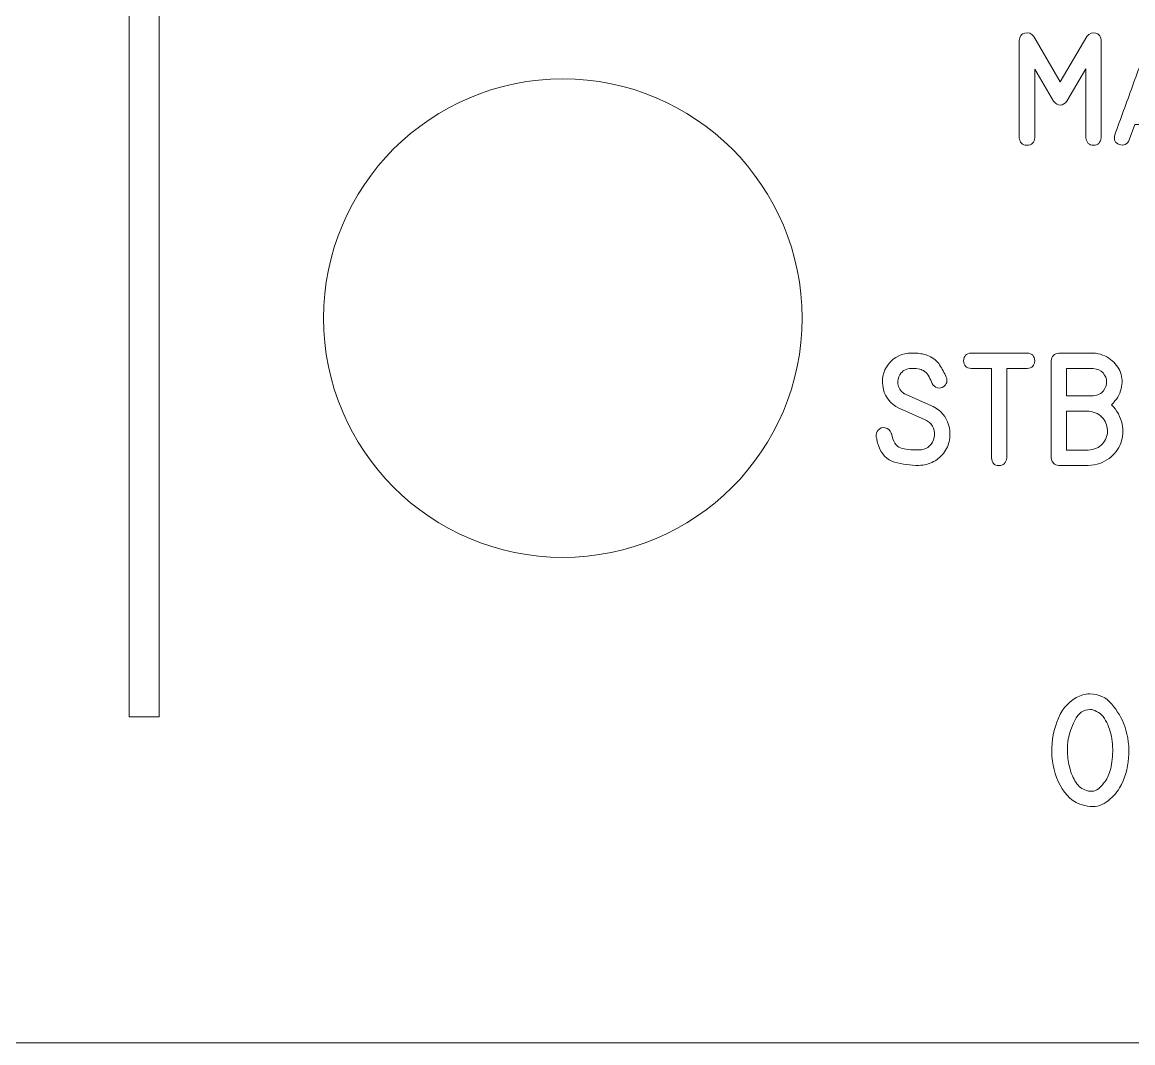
# Model space of a CAD drawing. Header units: millimetres. Extents: x -246 to 62, y -173 to 125.
# Drawn here: x -7.01 to 20.83, y 31.54 to 57.14 of the extents above; entities that cross this region are included whole.
import ezdxf

# ---------------------------------------------------------------- set-up
doc = ezdxf.new("R2010")
doc.units = ezdxf.units.MM
doc.header["$MEASUREMENT"] = 0
doc.layers.add('Cut', color=7, linetype='Continuous')
doc.layers.add('Engrave', color=7, linetype='Continuous')

msp = doc.modelspace()

# ---------------------------------------------------------------- linework, layer by layer
at = {"layer": 'Cut', "color": 250, "lineweight": 9}
for points, knots in [([(51.5314, 123.6949), (51.5312, 124.0929), (51.3728, 124.4746), (51.0911, 124.7559), (51.0911, 124.7559), (50.8095, 125.0372), (50.4295, 125.1951), (50.0314, 125.1949), (50.0314, 125.1949), (50.0314, 125.1949), (-71.4936, 125.1949), (-71.4936, 125.1949), (-71.4936, 125.1949), (-71.8916, 125.1946), (-72.2733, 125.0362), (-72.5546, 124.7546), (-72.5546, 124.7546), (-72.8359, 124.4729), (-72.9938, 124.0929), (-72.9936, 123.6949), (-72.9936, 123.6949), (-72.9936, 123.6949), (-72.9936, 111.7074), (-72.9936, 111.7074), (-72.9936, 111.7074), (-72.9926, 110.1171), (-73.6233, 108.5915), (-74.7471, 107.4663), (-74.7471, 107.4663), (-75.8709, 106.3411), (-77.4033, 105.7084), (-78.9936, 105.7074), (-78.9936, 105.7074), (-78.9936, 105.7074), (-81.4561, 105.7074), (-81.4561, 105.7074), (-81.4561, 105.7074), (-81.8541, 105.7071), (-82.2358, 105.5487), (-82.5171, 105.2671), (-82.5171, 105.2671), (-82.7984, 104.9854), (-82.9563, 104.6054), (-82.9561, 104.2074), (-82.9561, 104.2074), (-82.9561, 104.2074), (-82.9561, 100.1574), (-82.9561, 100.1574), (-82.9561, 100.1574), (-82.9558, 99.7593), (-82.7974, 99.3776), (-82.5158, 99.0963), (-82.5158, 99.0963), (-82.2341, 98.815), (-81.8541, 98.6571), (-81.4561, 98.6574), (-81.4561, 98.6574), (-81.4561, 98.6574), (-78.9936, 98.6574), (-78.9936, 98.6574), (-78.9936, 98.6574), (-76.85, 98.6574), (-74.8692, 97.5138), (-73.7974, 95.6574), (-73.7974, 95.6574), (-72.7256, 93.801), (-72.7256, 91.5138), (-73.7974, 89.6574), (-73.7974, 89.6574), (-74.8692, 87.801), (-76.85, 86.6574), (-78.9936, 86.6574), (-78.9936, 86.6574), (-78.9936, 86.6574), (-81.4561, 86.6574), (-81.4561, 86.6574), (-81.4561, 86.6574), (-81.8541, 86.6571), (-82.2358, 86.4987), (-82.5171, 86.2171), (-82.5171, 86.2171), (-82.7984, 85.9354), (-82.9563, 85.5554), (-82.9561, 85.1574), (-82.9561, 85.1574), (-82.9561, 85.1574), (-82.9561, 71.5824), (-82.9561, 71.5824), (-82.9561, 71.5824), (-82.9558, 71.1843), (-82.7974, 70.8026), (-82.5158, 70.5213), (-82.5158, 70.5213), (-82.2341, 70.24), (-81.8541, 70.0821), (-81.4561, 70.0824), (-81.4561, 70.0824), (-81.4561, 70.0824), (-78.9936, 70.0824), (-78.9936, 70.0824), (-78.9936, 70.0824), (-76.85, 70.0824), (-74.8692, 68.9388), (-73.7974, 67.0824), (-73.7974, 67.0824), (-72.7256, 65.226), (-72.7256, 62.9388), (-73.7974, 61.0824), (-73.7974, 61.0824), (-74.8692, 59.226), (-76.85, 58.0824), (-78.9936, 58.0824), (-78.9936, 58.0824), (-78.9936, 58.0824), (-81.4561, 58.0824), (-81.4561, 58.0824), (-81.4561, 58.0824), (-81.8541, 58.0821), (-82.2358, 57.9237), (-82.5171, 57.6421), (-82.5171, 57.6421), (-82.7984, 57.3604), (-82.9563, 56.9804), (-82.9561, 56.5824), (-82.9561, 56.5824), (-82.9561, 56.5824), (-82.9561, 52.5324), (-82.9561, 52.5324), (-82.9561, 52.5324), (-82.9558, 52.1343), (-82.7974, 51.7526), (-82.5158, 51.4713), (-82.5158, 51.4713), (-82.2341, 51.19), (-81.8541, 51.0321), (-81.4561, 51.0324), (-81.4561, 51.0324), (-81.4561, 51.0324), (-78.9936, 51.0324), (-78.9936, 51.0324), (-78.9936, 51.0324), (-77.4033, 51.0334), (-75.8777, 50.4026), (-74.7525, 49.2788), (-74.7525, 49.2788), (-73.6273, 48.155), (-72.9946, 46.6227), (-72.9936, 45.0324), (-72.9936, 45.0324), (-72.9936, 45.0324), (-72.9936, 33.0449), (-72.9936, 33.0449), (-72.9936, 33.0449), (-72.9933, 32.6468), (-72.8349, 32.2651), (-72.5533, 31.9838), (-72.5533, 31.9838), (-72.2716, 31.7025), (-71.8916, 31.5446), (-71.4936, 31.5449), (-71.4936, 31.5449), (-71.4936, 31.5449), (50.0314, 31.5449), (50.0314, 31.5449), (50.0314, 31.5449), (50.4295, 31.5451), (50.8112, 31.7035), (51.0925, 31.9852), (51.0925, 31.9852), (51.3738, 32.2668), (51.5317, 32.6468), (51.5314, 33.0449), (51.5314, 33.0449), (51.5314, 33.0449), (51.5314, 45.0324), (51.5314, 45.0324), (51.5314, 45.0324), (51.5304, 46.6227), (52.1612, 48.1482), (53.285, 49.2734), (53.285, 49.2734), (54.4088, 50.3987), (55.9411, 51.0314), (57.5314, 51.0324), (57.5314, 51.0324), (57.5314, 51.0324), (59.9939, 51.0324), (59.9939, 51.0324), (59.9939, 51.0324), (60.392, 51.0326), (60.7737, 51.191), (61.055, 51.4727), (61.055, 51.4727), (61.3363, 51.7543), (61.4942, 52.1343), (61.4939, 52.5324), (61.4939, 52.5324), (61.4939, 52.5324), (61.4939, 56.5824), (61.4939, 56.5824), (61.4939, 56.5824), (61.4937, 56.9804), (61.3353, 57.3621), (61.0536, 57.6434), (61.0536, 57.6434), (60.772, 57.9247), (60.392, 58.0826), (59.9939, 58.0824), (59.9939, 58.0824), (59.9939, 58.0824), (57.5314, 58.0824), (57.5314, 58.0824), (57.5314, 58.0824), (55.3878, 58.0824), (53.4071, 59.226), (52.3353, 61.0824), (52.3353, 61.0824), (51.2635, 62.9388), (51.2635, 65.226), (52.3353, 67.0824), (52.3353, 67.0824), (53.4071, 68.9388), (55.3878, 70.0824), (57.5314, 70.0824), (57.5314, 70.0824), (57.5314, 70.0824), (59.9939, 70.0824), (59.9939, 70.0824), (59.9939, 70.0824), (60.392, 70.0826), (60.7737, 70.241), (61.055, 70.5227), (61.055, 70.5227), (61.3363, 70.8043), (61.4942, 71.1843), (61.4939, 71.5824), (61.4939, 71.5824), (61.4939, 71.5824), (61.4939, 85.1574), (61.4939, 85.1574), (61.4939, 85.1574), (61.4937, 85.5554), (61.3353, 85.9371), (61.0536, 86.2184), (61.0536, 86.2184), (60.772, 86.4997), (60.392, 86.6576), (59.9939, 86.6574), (59.9939, 86.6574), (59.9939, 86.6574), (57.5314, 86.6574), (57.5314, 86.6574), (57.5314, 86.6574), (55.3878, 86.6574), (53.4071, 87.801), (52.3353, 89.6574), (52.3353, 89.6574), (51.2635, 91.5138), (51.2635, 93.801), (52.3353, 95.6574), (52.3353, 95.6574), (53.4071, 97.5138), (55.3878, 98.6574), (57.5314, 98.6574), (57.5314, 98.6574), (57.5314, 98.6574), (59.9939, 98.6574), (59.9939, 98.6574), (59.9939, 98.6574), (60.392, 98.6576), (60.7737, 98.816), (61.055, 99.0977), (61.055, 99.0977), (61.3363, 99.3793), (61.4942, 99.7593), (61.4939, 100.1574), (61.4939, 100.1574), (61.4939, 100.1574), (61.4939, 104.2074), (61.4939, 104.2074), (61.4939, 104.2074), (61.4937, 104.6054), (61.3353, 104.9871), (61.0536, 105.2684), (61.0536, 105.2684), (60.772, 105.5497), (60.392, 105.7076), (59.9939, 105.7074), (59.9939, 105.7074), (59.9939, 105.7074), (57.5314, 105.7074), (57.5314, 105.7074), (57.5314, 105.7074), (55.9411, 105.7064), (54.4156, 106.3371), (53.2904, 107.4609), (53.2904, 107.4609), (52.1651, 108.5847), (51.5324, 110.1171), (51.5314, 111.7074), (51.5314, 111.7074), (51.5314, 111.7074), (51.5314, 123.6949), (51.5314, 123.6949)], [0, 0, 0, 0, 0.012987, 0.012987, 0.012987, 0.012987, 0.025974, 0.025974, 0.025974, 0.025974, 0.038961, 0.038961, 0.038961, 0.038961, 0.0519481, 0.0519481, 0.0519481, 0.0519481, 0.0649351, 0.0649351, 0.0649351, 0.0649351, 0.0779221, 0.0779221, 0.0779221, 0.0779221, 0.0909091, 0.0909091, 0.0909091, 0.0909091, 0.1038961, 0.1038961, 0.1038961, 0.1038961, 0.1168831, 0.1168831, 0.1168831, 0.1168831, 0.1298701, 0.1298701, 0.1298701, 0.1298701, 0.1428571, 0.1428571, 0.1428571, 0.1428571, 0.1558442, 0.1558442, 0.1558442, 0.1558442, 0.1688312, 0.1688312, 0.1688312, 0.1688312, 0.1818182, 0.1818182, 0.1818182, 0.1818182, 0.1948052, 0.1948052, 0.1948052, 0.1948052, 0.2077922, 0.2077922, 0.2077922, 0.2077922, 0.2207792, 0.2207792, 0.2207792, 0.2207792, 0.2337662, 0.2337662, 0.2337662, 0.2337662, 0.2467532, 0.2467532, 0.2467532, 0.2467532, 0.2597403, 0.2597403, 0.2597403, 0.2597403, 0.2727273, 0.2727273, 0.2727273, 0.2727273, 0.2857143, 0.2857143, 0.2857143, 0.2857143, 0.2987013, 0.2987013, 0.2987013, 0.2987013, 0.3116883, 0.3116883, 0.3116883, 0.3116883, 0.3246753, 0.3246753, 0.3246753, 0.3246753, 0.3376623, 0.3376623, 0.3376623, 0.3376623, 0.3506494, 0.3506494, 0.3506494, 0.3506494, 0.3636364, 0.3636364, 0.3636364, 0.3636364, 0.3766234, 0.3766234, 0.3766234, 0.3766234, 0.3896104, 0.3896104, 0.3896104, 0.3896104, 0.4025974, 0.4025974, 0.4025974, 0.4025974, 0.4155844, 0.4155844, 0.4155844, 0.4155844, 0.4285714, 0.4285714, 0.4285714, 0.4285714, 0.4415584, 0.4415584, 0.4415584, 0.4415584, 0.4545455, 0.4545455, 0.4545455, 0.4545455, 0.4675325, 0.4675325, 0.4675325, 0.4675325, 0.4805195, 0.4805195, 0.4805195, 0.4805195, 0.4935065, 0.4935065, 0.4935065, 0.4935065, 0.5064935, 0.5064935, 0.5064935, 0.5064935, 0.5194805, 0.5194805, 0.5194805, 0.5194805, 0.5324675, 0.5324675, 0.5324675, 0.5324675, 0.5454545, 0.5454545, 0.5454545, 0.5454545, 0.5584416, 0.5584416, 0.5584416, 0.5584416, 0.5714286, 0.5714286, 0.5714286, 0.5714286, 0.5844156, 0.5844156, 0.5844156, 0.5844156, 0.5974026, 0.5974026, 0.5974026, 0.5974026, 0.6103896, 0.6103896, 0.6103896, 0.6103896, 0.6233766, 0.6233766, 0.6233766, 0.6233766, 0.6363636, 0.6363636, 0.6363636, 0.6363636, 0.6493506, 0.6493506, 0.6493506, 0.6493506, 0.6623377, 0.6623377, 0.6623377, 0.6623377, 0.6753247, 0.6753247, 0.6753247, 0.6753247, 0.6883117, 0.6883117, 0.6883117, 0.6883117, 0.7012987, 0.7012987, 0.7012987, 0.7012987, 0.7142857, 0.7142857, 0.7142857, 0.7142857, 0.7272727, 0.7272727, 0.7272727, 0.7272727, 0.7402597, 0.7402597, 0.7402597, 0.7402597, 0.7532468, 0.7532468, 0.7532468, 0.7532468, 0.7662338, 0.7662338, 0.7662338, 0.7662338, 0.7792208, 0.7792208, 0.7792208, 0.7792208, 0.7922078, 0.7922078, 0.7922078, 0.7922078, 0.8051948, 0.8051948, 0.8051948, 0.8051948, 0.8181818, 0.8181818, 0.8181818, 0.8181818, 0.8311688, 0.8311688, 0.8311688, 0.8311688, 0.8441558, 0.8441558, 0.8441558, 0.8441558, 0.8571429, 0.8571429, 0.8571429, 0.8571429, 0.8701299, 0.8701299, 0.8701299, 0.8701299, 0.8831169, 0.8831169, 0.8831169, 0.8831169, 0.8961039, 0.8961039, 0.8961039, 0.8961039, 0.9090909, 0.9090909, 0.9090909, 0.9090909, 0.9220779, 0.9220779, 0.9220779, 0.9220779, 0.9350649, 0.9350649, 0.9350649, 0.9350649, 0.9480519, 0.9480519, 0.9480519, 0.9480519, 0.961039, 0.961039, 0.961039, 0.961039, 0.974026, 0.974026, 0.974026, 0.974026, 1, 1, 1, 1]), ([(6.5439, 55.7183), (9.8576, 55.7183), (12.5439, 53.0319), (12.5439, 49.7182), (12.5439, 49.7182), (12.5439, 46.4046), (9.8576, 43.7182), (6.5439, 43.7182), (6.5439, 43.7182), (3.2302, 43.7183), (0.5439, 46.4045), (0.5439, 49.7182), (0.5439, 49.7182), (0.5439, 53.032), (3.2302, 55.7182), (6.5439, 55.7183)], [0, 0, 0, 0, 0.2, 0.2, 0.2, 0.2, 0.4, 0.4, 0.4, 0.4, 0.6, 0.6, 0.6, 0.6, 1, 1, 1, 1])]:
    msp.add_open_spline(points, degree=3, knots=knots, dxfattribs=at)
at = {"layer": 'Engrave', "color": 240, "lineweight": 9}
for points, knots in [([(-3.5811, 39.7182), (-3.5811, 39.7182), (-4.3311, 39.7182), (-4.3311, 39.7182), (-4.3311, 39.7182), (-4.3311, 39.7182), (-4.3311, 59.7182), (-4.3311, 59.7182), (-4.3311, 59.7182), (-4.3311, 59.7182), (-3.5811, 59.7182), (-3.5811, 59.7182), (-3.5811, 59.7182), (-3.5811, 59.7182), (-3.5811, 39.7182), (-3.5811, 39.7182)], [0, 0, 0, 0, 0.2, 0.2, 0.2, 0.2, 0.4, 0.4, 0.4, 0.4, 0.6, 0.6, 0.6, 0.6, 1, 1, 1, 1]), ([(20.0432, 54.246), (20.0229, 54.1175), (19.958, 54.0531), (19.8484, 54.0536), (19.8484, 54.0536), (19.7384, 54.054), (19.6739, 54.1185), (19.6546, 54.246), (19.6546, 54.246), (19.6546, 54.246), (19.6546, 55.967), (19.6546, 55.967), (19.6546, 55.967), (19.6546, 55.967), (19.1819, 55.1585), (19.1819, 55.1585), (19.1819, 55.1585), (19.1316, 55.0978), (19.0751, 55.0658), (19.0131, 55.063), (19.0131, 55.063), (18.951, 55.0606), (18.8959, 55.0921), (18.847, 55.1585), (18.847, 55.1585), (18.847, 55.1585), (18.3771, 55.9633), (18.3771, 55.9633), (18.3771, 55.9633), (18.3771, 55.9633), (18.3785, 54.246), (18.3785, 54.246), (18.3785, 54.246), (18.364, 54.1185), (18.2976, 54.0545), (18.1796, 54.055), (18.1796, 54.055), (18.0615, 54.0555), (17.998, 54.1194), (17.9886, 54.246), (17.9886, 54.246), (17.9886, 54.246), (17.9886, 56.6796), (17.9886, 56.6796), (17.9886, 56.6796), (17.9961, 56.7855), (18.0422, 56.8485), (18.1278, 56.8692), (18.1278, 56.8692), (18.2134, 56.8899), (18.2878, 56.8607), (18.3513, 56.7817), (18.3513, 56.7817), (18.3513, 56.7817), (19.014, 55.642), (19.014, 55.642), (19.014, 55.642), (19.014, 55.642), (19.6838, 56.7817), (19.6838, 56.7817), (19.6838, 56.7817), (19.7468, 56.8607), (19.8207, 56.8894), (19.9049, 56.8682), (19.9049, 56.8682), (19.9886, 56.8471), (20.0352, 56.7845), (20.0432, 56.6796), (20.0432, 56.6796), (20.0432, 56.6796), (20.0432, 54.246), (20.0432, 54.246)], [0, 0, 0, 0, 0.0526316, 0.0526316, 0.0526316, 0.0526316, 0.1052632, 0.1052632, 0.1052632, 0.1052632, 0.1578947, 0.1578947, 0.1578947, 0.1578947, 0.2105263, 0.2105263, 0.2105263, 0.2105263, 0.2631579, 0.2631579, 0.2631579, 0.2631579, 0.3157895, 0.3157895, 0.3157895, 0.3157895, 0.3684211, 0.3684211, 0.3684211, 0.3684211, 0.4210526, 0.4210526, 0.4210526, 0.4210526, 0.4736842, 0.4736842, 0.4736842, 0.4736842, 0.5263158, 0.5263158, 0.5263158, 0.5263158, 0.5789474, 0.5789474, 0.5789474, 0.5789474, 0.6315789, 0.6315789, 0.6315789, 0.6315789, 0.6842105, 0.6842105, 0.6842105, 0.6842105, 0.7368421, 0.7368421, 0.7368421, 0.7368421, 0.7894737, 0.7894737, 0.7894737, 0.7894737, 0.8421053, 0.8421053, 0.8421053, 0.8421053, 0.8947368, 0.8947368, 0.8947368, 0.8947368, 1, 1, 1, 1]), ([(20.3837, 54.3189), (20.5304, 54.7243), (20.6777, 55.1293), (20.8249, 55.5338), (20.8249, 55.5338), (20.9726, 55.9383), (21.1203, 56.3433), (21.268, 56.7483), (21.268, 56.7483), (21.2985, 56.832), (21.3587, 56.8744), (21.4486, 56.8753), (21.4486, 56.8753), (21.5389, 56.8762), (21.5996, 56.8339), (21.6306, 56.7483), (21.6306, 56.7483), (21.6306, 56.7483), (22.514, 54.3123), (22.514, 54.3123), (22.514, 54.3123), (22.5412, 54.1825), (22.5017, 54.0992), (22.3954, 54.0616), (22.3954, 54.0616), (22.2887, 54.0235), (22.2068, 54.0625), (22.1485, 54.1773), (22.1485, 54.1773), (22.1485, 54.1773), (22.0069, 54.5714), (22.0069, 54.5714), (22.0069, 54.5714), (22.0069, 54.5714), (20.8837, 54.5714), (20.8837, 54.5714), (20.8837, 54.5714), (20.8837, 54.5714), (20.7459, 54.1867), (20.7459, 54.1867), (20.7459, 54.1867), (20.6871, 54.071), (20.6033, 54.0333), (20.4952, 54.0733), (20.4952, 54.0733), (20.3865, 54.1128), (20.3493, 54.1952), (20.3837, 54.3189)], [0, 0, 0, 0, 0.0769231, 0.0769231, 0.0769231, 0.0769231, 0.1538462, 0.1538462, 0.1538462, 0.1538462, 0.2307692, 0.2307692, 0.2307692, 0.2307692, 0.3076923, 0.3076923, 0.3076923, 0.3076923, 0.3846154, 0.3846154, 0.3846154, 0.3846154, 0.4615385, 0.4615385, 0.4615385, 0.4615385, 0.5384615, 0.5384615, 0.5384615, 0.5384615, 0.6153846, 0.6153846, 0.6153846, 0.6153846, 0.6923077, 0.6923077, 0.6923077, 0.6923077, 0.7692308, 0.7692308, 0.7692308, 0.7692308, 0.8461538, 0.8461538, 0.8461538, 0.8461538, 1, 1, 1, 1]), ([(15.7837, 47.5233), (15.7837, 47.5233), (15.8058, 47.5139), (15.8058, 47.5139), (15.8058, 47.5139), (15.8058, 47.5139), (15.8307, 47.5016), (15.8307, 47.5016), (15.8307, 47.5016), (15.8307, 47.5016), (15.8528, 47.4889), (15.8528, 47.4889), (15.8528, 47.4889), (15.8589, 47.4842), (15.8665, 47.48), (15.874, 47.4758), (15.874, 47.4758), (15.882, 47.472), (15.8895, 47.4673), (15.897, 47.4631), (15.897, 47.4631), (16.0786, 47.3436), (16.1915, 47.178), (16.2343, 46.9668), (16.2343, 46.9668), (16.2507, 46.8841), (16.2545, 46.7989), (16.2456, 46.7119), (16.2456, 46.7119), (16.2305, 46.5868), (16.1868, 46.4715), (16.1139, 46.3652), (16.1139, 46.3652), (16.041, 46.2589), (15.9492, 46.1771), (15.8392, 46.1192), (15.8392, 46.1192), (15.7206, 46.0567), (15.5979, 46.0256), (15.4709, 46.0256), (15.4709, 46.0256), (15.2578, 46.0256), (15.0546, 46.0529), (14.8603, 46.1075), (14.8603, 46.1075), (14.6665, 46.162), (14.5283, 46.3083), (14.4459, 46.5463), (14.4459, 46.5463), (14.4347, 46.5769), (14.4267, 46.6079), (14.421, 46.6399), (14.421, 46.6399), (14.4154, 46.6724), (14.4088, 46.7044), (14.4017, 46.7368), (14.4017, 46.7368), (14.3881, 46.8027), (14.4041, 46.861), (14.4507, 46.9118), (14.4507, 46.9118), (14.4967, 46.9621), (14.5546, 46.9814), (14.6233, 46.9697), (14.6233, 46.9697), (14.6962, 46.9546), (14.7465, 46.9099), (14.7752, 46.8347), (14.7752, 46.8347), (14.7752, 46.8347), (14.7794, 46.822), (14.7794, 46.822), (14.7794, 46.822), (14.8232, 46.6225), (14.9003, 46.5035), (15.0099, 46.465), (15.0099, 46.465), (15.12, 46.4264), (15.2724, 46.409), (15.4681, 46.4127), (15.4681, 46.4127), (15.6482, 46.4127), (15.7719, 46.4974), (15.8392, 46.6663), (15.8392, 46.6663), (15.8683, 46.7415), (15.873, 46.8201), (15.8528, 46.9015), (15.8528, 46.9015), (15.8326, 46.9824), (15.7926, 47.0506), (15.7329, 47.1047), (15.7329, 47.1047), (15.7061, 47.1277), (15.6713, 47.1489), (15.628, 47.1691), (15.628, 47.1691), (15.628, 47.1691), (14.9902, 47.449), (14.9902, 47.449), (14.9902, 47.449), (14.9902, 47.449), (14.9695, 47.4603), (14.9695, 47.4603), (14.9695, 47.4603), (14.7606, 47.5703), (14.6313, 47.7269), (14.5809, 47.9301), (14.5809, 47.9301), (14.5193, 48.1653), (14.5621, 48.3761), (14.7098, 48.5633), (14.7098, 48.5633), (14.857, 48.75), (15.0508, 48.8436), (15.2903, 48.8436), (15.2903, 48.8436), (15.2903, 48.8436), (15.4422, 48.8394), (15.4422, 48.8394), (15.4422, 48.8394), (15.4916, 48.8304), (15.5396, 48.8215), (15.5852, 48.8126), (15.5852, 48.8126), (15.6313, 48.8041), (15.6778, 48.789), (15.7244, 48.7679), (15.7244, 48.7679), (15.8401, 48.7138), (15.929, 48.639), (15.9906, 48.5444), (15.9906, 48.5444), (16.0522, 48.4499), (16.1078, 48.3474), (16.1571, 48.2373), (16.1571, 48.2373), (16.1618, 48.2269), (16.1661, 48.2152), (16.1698, 48.2015), (16.1698, 48.2015), (16.1797, 48.1564), (16.175, 48.1155), (16.1557, 48.0788), (16.1557, 48.0788), (16.1449, 48.0557), (16.1332, 48.0383), (16.1214, 48.0266), (16.1214, 48.0266), (16.1096, 48.0143), (16.0998, 48.0063), (16.0927, 48.0016), (16.0927, 48.0016), (16.0447, 47.9678), (15.9925, 47.9574), (15.9356, 47.9715), (15.9356, 47.9715), (15.8782, 47.9842), (15.8349, 48.0209), (15.8044, 48.0816), (15.8044, 48.0816), (15.7804, 48.1348), (15.755, 48.1893), (15.7282, 48.2448), (15.7282, 48.2448), (15.7009, 48.3003), (15.6628, 48.3464), (15.6143, 48.3836), (15.6143, 48.3836), (15.5941, 48.3982), (15.5744, 48.409), (15.5555, 48.4156), (15.5555, 48.4156), (15.5367, 48.4226), (15.516, 48.4301), (15.493, 48.4386), (15.493, 48.4386), (15.493, 48.4386), (15.4036, 48.4537), (15.4036, 48.4537), (15.4036, 48.4537), (15.4036, 48.4537), (15.2766, 48.4579), (15.2766, 48.4579), (15.2766, 48.4579), (15.1534, 48.456), (15.0593, 48.4029), (14.9944, 48.298), (14.9944, 48.298), (14.9502, 48.2307), (14.9337, 48.1559), (14.9445, 48.0731), (14.9445, 48.0731), (14.9572, 47.9715), (15.0052, 47.8925), (15.088, 47.8361), (15.088, 47.8361), (15.0918, 47.8337), (15.0955, 47.8304), (15.1002, 47.8271), (15.1002, 47.8271), (15.1049, 47.8243), (15.1101, 47.821), (15.1153, 47.8182), (15.1153, 47.8182), (15.1153, 47.8182), (15.1308, 47.8116), (15.1308, 47.8116), (15.1308, 47.8116), (15.1308, 47.8116), (15.1473, 47.8046), (15.1473, 47.8046), (15.1473, 47.8046), (15.1473, 47.8046), (15.7837, 47.5233), (15.7837, 47.5233)], [0, 0, 0, 0, 0.0181818, 0.0181818, 0.0181818, 0.0181818, 0.0363636, 0.0363636, 0.0363636, 0.0363636, 0.0545455, 0.0545455, 0.0545455, 0.0545455, 0.0727273, 0.0727273, 0.0727273, 0.0727273, 0.0909091, 0.0909091, 0.0909091, 0.0909091, 0.1090909, 0.1090909, 0.1090909, 0.1090909, 0.1272727, 0.1272727, 0.1272727, 0.1272727, 0.1454545, 0.1454545, 0.1454545, 0.1454545, 0.1636364, 0.1636364, 0.1636364, 0.1636364, 0.1818182, 0.1818182, 0.1818182, 0.1818182, 0.2, 0.2, 0.2, 0.2, 0.2181818, 0.2181818, 0.2181818, 0.2181818, 0.2363636, 0.2363636, 0.2363636, 0.2363636, 0.2545455, 0.2545455, 0.2545455, 0.2545455, 0.2727273, 0.2727273, 0.2727273, 0.2727273, 0.2909091, 0.2909091, 0.2909091, 0.2909091, 0.3090909, 0.3090909, 0.3090909, 0.3090909, 0.3272727, 0.3272727, 0.3272727, 0.3272727, 0.3454545, 0.3454545, 0.3454545, 0.3454545, 0.3636364, 0.3636364, 0.3636364, 0.3636364, 0.3818182, 0.3818182, 0.3818182, 0.3818182, 0.4, 0.4, 0.4, 0.4, 0.4181818, 0.4181818, 0.4181818, 0.4181818, 0.4363636, 0.4363636, 0.4363636, 0.4363636, 0.4545455, 0.4545455, 0.4545455, 0.4545455, 0.4727273, 0.4727273, 0.4727273, 0.4727273, 0.4909091, 0.4909091, 0.4909091, 0.4909091, 0.5090909, 0.5090909, 0.5090909, 0.5090909, 0.5272727, 0.5272727, 0.5272727, 0.5272727, 0.5454545, 0.5454545, 0.5454545, 0.5454545, 0.5636364, 0.5636364, 0.5636364, 0.5636364, 0.5818182, 0.5818182, 0.5818182, 0.5818182, 0.6, 0.6, 0.6, 0.6, 0.6181818, 0.6181818, 0.6181818, 0.6181818, 0.6363636, 0.6363636, 0.6363636, 0.6363636, 0.6545455, 0.6545455, 0.6545455, 0.6545455, 0.6727273, 0.6727273, 0.6727273, 0.6727273, 0.6909091, 0.6909091, 0.6909091, 0.6909091, 0.7090909, 0.7090909, 0.7090909, 0.7090909, 0.7272727, 0.7272727, 0.7272727, 0.7272727, 0.7454545, 0.7454545, 0.7454545, 0.7454545, 0.7636364, 0.7636364, 0.7636364, 0.7636364, 0.7818182, 0.7818182, 0.7818182, 0.7818182, 0.8, 0.8, 0.8, 0.8, 0.8181818, 0.8181818, 0.8181818, 0.8181818, 0.8363636, 0.8363636, 0.8363636, 0.8363636, 0.8545455, 0.8545455, 0.8545455, 0.8545455, 0.8727273, 0.8727273, 0.8727273, 0.8727273, 0.8909091, 0.8909091, 0.8909091, 0.8909091, 0.9090909, 0.9090909, 0.9090909, 0.9090909, 0.9272727, 0.9272727, 0.9272727, 0.9272727, 0.9454545, 0.9454545, 0.9454545, 0.9454545, 0.9636364, 0.9636364, 0.9636364, 0.9636364, 1, 1, 1, 1]), ([(17.2898, 46.2143), (17.2898, 46.2143), (17.2898, 48.4551), (17.2898, 48.4551), (17.2898, 48.4551), (17.2898, 48.4551), (16.7842, 48.4551), (16.7842, 48.4551), (16.7842, 48.4551), (16.6557, 48.465), (16.5913, 48.5299), (16.5918, 48.6484), (16.5918, 48.6484), (16.5922, 48.7674), (16.6567, 48.8328), (16.7842, 48.8436), (16.7842, 48.8436), (16.7842, 48.8436), (18.183, 48.8436), (18.183, 48.8436), (18.183, 48.8436), (18.3095, 48.8337), (18.3735, 48.7683), (18.374, 48.6484), (18.374, 48.6484), (18.3745, 48.5289), (18.3105, 48.464), (18.183, 48.4551), (18.183, 48.4551), (18.183, 48.4551), (17.6788, 48.4551), (17.6788, 48.4551), (17.6788, 48.4551), (17.6788, 48.4551), (17.6788, 46.2143), (17.6788, 46.2143), (17.6788, 46.2143), (17.6576, 46.084), (17.5899, 46.0195), (17.4751, 46.0214), (17.4751, 46.0214), (17.3608, 46.0233), (17.2992, 46.0877), (17.2898, 46.2143)], [0, 0, 0, 0, 0.0833333, 0.0833333, 0.0833333, 0.0833333, 0.1666667, 0.1666667, 0.1666667, 0.1666667, 0.25, 0.25, 0.25, 0.25, 0.3333333, 0.3333333, 0.3333333, 0.3333333, 0.4166667, 0.4166667, 0.4166667, 0.4166667, 0.5, 0.5, 0.5, 0.5, 0.5833333, 0.5833333, 0.5833333, 0.5833333, 0.6666667, 0.6666667, 0.6666667, 0.6666667, 0.75, 0.75, 0.75, 0.75, 0.8333333, 0.8333333, 0.8333333, 0.8333333, 1, 1, 1, 1]), ([(19.8364, 48.8436), (20.0109, 48.829), (20.1576, 48.7759), (20.2766, 48.6851), (20.2766, 48.6851), (20.3956, 48.5943), (20.4784, 48.4847), (20.524, 48.3563), (20.524, 48.3563), (20.5701, 48.2284), (20.5763, 48.092), (20.5429, 47.9471), (20.5429, 47.9471), (20.5095, 47.8027), (20.4281, 47.6696), (20.2997, 47.5482), (20.2997, 47.5482), (20.4413, 47.3996), (20.5292, 47.2387), (20.564, 47.0661), (20.564, 47.0661), (20.5988, 46.8935), (20.588, 46.7317), (20.5316, 46.5816), (20.5316, 46.5816), (20.4751, 46.4316), (20.3773, 46.3041), (20.2376, 46.1992), (20.2376, 46.1992), (20.0979, 46.0943), (19.9248, 46.035), (19.7178, 46.0214), (19.7178, 46.0214), (19.7178, 46.0214), (19.7141, 46.0214), (19.7141, 46.0214), (19.7141, 46.0214), (19.7141, 46.0214), (18.9808, 46.0214), (18.9808, 46.0214), (18.9808, 46.0214), (18.8679, 46.0369), (18.8025, 46.1009), (18.7851, 46.2128), (18.7851, 46.2128), (18.7851, 46.2128), (18.7851, 48.6479), (18.7851, 48.6479), (18.7851, 48.6479), (18.8006, 48.7618), (18.866, 48.8271), (18.9808, 48.8436), (18.9808, 48.8436), (18.9808, 48.8436), (19.8364, 48.8436), (19.8364, 48.8436)], [0, 0, 0, 0, 0.0666667, 0.0666667, 0.0666667, 0.0666667, 0.1333333, 0.1333333, 0.1333333, 0.1333333, 0.2, 0.2, 0.2, 0.2, 0.2666667, 0.2666667, 0.2666667, 0.2666667, 0.3333333, 0.3333333, 0.3333333, 0.3333333, 0.4, 0.4, 0.4, 0.4, 0.4666667, 0.4666667, 0.4666667, 0.4666667, 0.5333333, 0.5333333, 0.5333333, 0.5333333, 0.6, 0.6, 0.6, 0.6, 0.6666667, 0.6666667, 0.6666667, 0.6666667, 0.7333333, 0.7333333, 0.7333333, 0.7333333, 0.8, 0.8, 0.8, 0.8, 0.8666667, 0.8666667, 0.8666667, 0.8666667, 1, 1, 1, 1]), ([(19.8364, 48.4523), (19.8364, 48.4523), (19.175, 48.4523), (19.175, 48.4523), (19.175, 48.4523), (19.175, 48.4523), (19.175, 47.773), (19.175, 47.773), (19.175, 47.773), (19.175, 47.773), (19.8406, 47.773), (19.8406, 47.773), (19.8406, 47.773), (19.9544, 47.7848), (20.0396, 47.8257), (20.0951, 47.8963), (20.0951, 47.8963), (20.1506, 47.9664), (20.1774, 48.0416), (20.1764, 48.1221), (20.1764, 48.1221), (20.175, 48.2025), (20.1459, 48.2759), (20.0885, 48.3427), (20.0885, 48.3427), (20.0316, 48.4095), (19.9478, 48.4457), (19.8364, 48.4523)], [0, 0, 0, 0, 0.125, 0.125, 0.125, 0.125, 0.25, 0.25, 0.25, 0.25, 0.375, 0.375, 0.375, 0.375, 0.5, 0.5, 0.5, 0.5, 0.625, 0.625, 0.625, 0.625, 0.75, 0.75, 0.75, 0.75, 1, 1, 1, 1]), ([(19.7141, 46.4113), (19.8702, 46.4179), (19.9892, 46.4682), (20.0706, 46.5628), (20.0706, 46.5628), (20.1525, 46.6578), (20.1953, 46.7627), (20.1981, 46.8779), (20.1981, 46.8779), (20.2014, 46.9932), (20.1647, 47.1014), (20.0875, 47.2025), (20.0875, 47.2025), (20.0099, 47.3036), (19.8914, 47.3648), (19.7305, 47.3855), (19.7305, 47.3855), (19.7305, 47.3855), (19.175, 47.3855), (19.175, 47.3855), (19.175, 47.3855), (19.175, 47.3855), (19.175, 46.4113), (19.175, 46.4113), (19.175, 46.4113), (19.175, 46.4113), (19.7141, 46.4113), (19.7141, 46.4113)], [0, 0, 0, 0, 0.125, 0.125, 0.125, 0.125, 0.25, 0.25, 0.25, 0.25, 0.375, 0.375, 0.375, 0.375, 0.5, 0.5, 0.5, 0.5, 0.625, 0.625, 0.625, 0.625, 0.75, 0.75, 0.75, 0.75, 1, 1, 1, 1]), ([(20.6339, 39.4821), (20.7181, 39.2277), (20.7501, 38.9638), (20.7294, 38.69), (20.7294, 38.69), (20.7087, 38.4163), (20.6334, 38.1665), (20.5041, 37.9403), (20.5041, 37.9403), (20.4223, 37.7996), (20.3108, 37.6802), (20.1692, 37.5819), (20.1692, 37.5819), (20.0276, 37.4836), (19.8715, 37.4492), (19.7007, 37.4789), (19.7007, 37.4789), (19.4223, 37.5273), (19.2092, 37.6726), (19.0615, 37.9139), (19.0615, 37.9139), (18.9133, 38.1557), (18.8287, 38.4248), (18.807, 38.7211), (18.807, 38.7211), (18.7854, 39.0174), (18.8254, 39.3058), (18.927, 39.587), (18.927, 39.587), (19.0286, 39.8683), (19.1904, 40.0725), (19.4128, 40.2004), (19.4128, 40.2004), (19.521, 40.263), (19.6349, 40.294), (19.7529, 40.294), (19.7529, 40.294), (19.9792, 40.294), (20.1636, 40.2089), (20.307, 40.0386), (20.307, 40.0386), (20.4505, 39.8678), (20.5591, 39.6825), (20.6339, 39.4821)], [0, 0, 0, 0, 0.0833333, 0.0833333, 0.0833333, 0.0833333, 0.1666667, 0.1666667, 0.1666667, 0.1666667, 0.25, 0.25, 0.25, 0.25, 0.3333333, 0.3333333, 0.3333333, 0.3333333, 0.4166667, 0.4166667, 0.4166667, 0.4166667, 0.5, 0.5, 0.5, 0.5, 0.5833333, 0.5833333, 0.5833333, 0.5833333, 0.6666667, 0.6666667, 0.6666667, 0.6666667, 0.75, 0.75, 0.75, 0.75, 0.8333333, 0.8333333, 0.8333333, 0.8333333, 1, 1, 1, 1]), ([(19.7642, 39.9027), (19.5953, 39.9027), (19.4674, 39.8119), (19.3804, 39.6298), (19.3804, 39.6298), (19.2934, 39.4478), (19.2388, 39.2926), (19.2158, 39.1642), (19.2158, 39.1642), (19.1984, 39.0701), (19.1918, 38.9567), (19.1965, 38.8236), (19.1965, 38.8236), (19.2012, 38.6905), (19.2205, 38.5588), (19.2543, 38.429), (19.2543, 38.429), (19.2882, 38.2987), (19.3395, 38.1816), (19.4072, 38.0776), (19.4072, 38.0776), (19.4754, 37.9732), (19.5643, 37.9041), (19.6744, 37.8702), (19.6744, 37.8702), (19.8033, 37.8297), (19.9143, 37.8551), (20.0074, 37.9464), (20.0074, 37.9464), (20.1005, 38.0381), (20.1711, 38.135), (20.2191, 38.238), (20.2191, 38.238), (20.2675, 38.3439), (20.3009, 38.4821), (20.3188, 38.6543), (20.3188, 38.6543), (20.3366, 38.826), (20.3324, 38.9977), (20.3065, 39.1689), (20.3065, 39.1689), (20.2802, 39.3401), (20.2289, 39.4944), (20.1527, 39.6317), (20.1527, 39.6317), (20.0765, 39.7691), (19.9679, 39.8566), (19.8277, 39.8942), (19.8277, 39.8942), (19.8094, 39.8998), (19.7882, 39.9027), (19.7642, 39.9027)], [0, 0, 0, 0, 0.0714286, 0.0714286, 0.0714286, 0.0714286, 0.1428571, 0.1428571, 0.1428571, 0.1428571, 0.2142857, 0.2142857, 0.2142857, 0.2142857, 0.2857143, 0.2857143, 0.2857143, 0.2857143, 0.3571429, 0.3571429, 0.3571429, 0.3571429, 0.4285714, 0.4285714, 0.4285714, 0.4285714, 0.5, 0.5, 0.5, 0.5, 0.5714286, 0.5714286, 0.5714286, 0.5714286, 0.6428571, 0.6428571, 0.6428571, 0.6428571, 0.7142857, 0.7142857, 0.7142857, 0.7142857, 0.7857143, 0.7857143, 0.7857143, 0.7857143, 0.8571429, 0.8571429, 0.8571429, 0.8571429, 1, 1, 1, 1])]:
    msp.add_open_spline(points, degree=3, knots=knots, dxfattribs=at)

doc.saveas('drawing.dxf')
